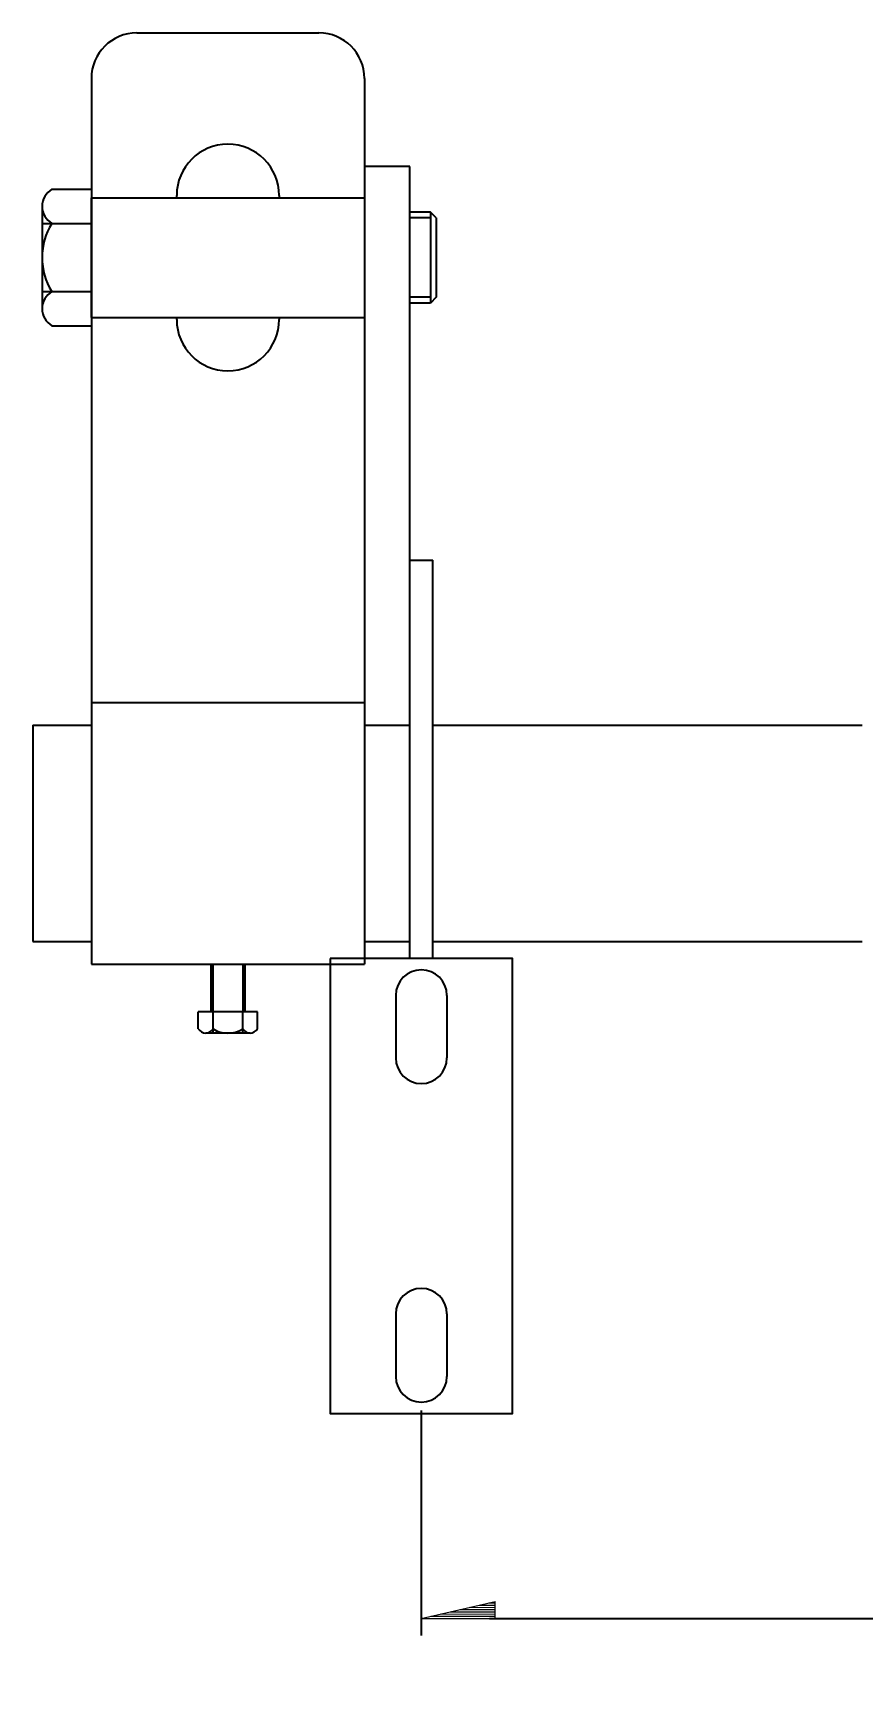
# Model space of a CAD drawing. Extents: x 126.2 to 199.4, y 112.1 to 154.8.
# Drawn here: x 145.85 to 154.96, y 136.73 to 154.81 of the extents above; entities that cross this region are included whole.
import ezdxf

# ---------------------------------------------------------------- set-up
doc = ezdxf.new("R2010")
doc.units = 0
doc.header["$LTSCALE"] = 0.5
doc.header["$MEASUREMENT"] = 0
doc.layers.get('0').update_dxf_attribs({"linetype": 'CONTINUOUS'})
doc.layers.get('DEFPOINTS').update_dxf_attribs({"linetype": 'CONTINUOUS'})
doc.layers.add('AM_5', color=3, linetype='CONTINUOUS', lineweight=15)
doc.styles.add('pamphlet', font='segoeui.ttf', dxfattribs={"height": 1})
doc.dimstyles.new('PAMPHLET$0', dxfattribs={"dimtxt": 1, "dimasz": 1.5, "dimexe": 0.1875, "dimexo": 0.375, "dimgap": 0.09375, "dimtad": 0, "dimtih": 1, "dimtoh": 1, "dimdec": 4, "dimzin": 0, "dimdsep": 46, "dimlunit": 4, "dimtxsty": 'pamphlet', "dimblk1": 'BFL', "dimblk2": 'BFL', "dimsah": 1, "dimcen": -0.09375, "dimadec": 0, "dimazin": 0, "dimtfac": 1, "dimtdec": 4, "dimtofl": 0, "dimtmove": 0, "dimatfit": 1, "dimldrblk": 'BFL', "dimfxl": 0, "dimtolj": 1, "dimtzin": 0, "dimarcsym": 0})

# ---------------------------------------------------------------- blocks, each defined once
blk = doc.blocks.new('BFL')
for p, q in [((0, 0), (-1.08, 0.001)), ((-1.08, 0.001), (-1.08, -0.249)), ((0, 0), (-1.08, -0.249)), ((-0.141, -0.033), (-1.08, -0.031)), ((-0.283, -0.065), (-1.08, -0.064)), ((-0.424, -0.098), (-1.08, -0.097)), ((-0.565, -0.13), (-1.08, -0.13)), ((-0.707, -0.163), (-1.08, -0.162)), ((-0.848, -0.195), (-1.08, -0.195)), ((-0.99, -0.228), (-1.08, -0.228))]:
    blk.add_line(p, q)
blk = doc.blocks.new('*D75')
at = {"layer": 'AM_5', "color": 0, "lineweight": -2, "ltscale": 0.75, "transparency": 16777216}
for p, q in [((150.114, 139.667), (150.114, 137.197)), ((195.114, 139.667), (195.114, 137.197)), ((150.864, 137.384), (171.118, 137.384)), ((194.364, 137.384), (174.111, 137.384))]:
    blk.add_line(p, q, dxfattribs=at)
at = {"layer": 'DEFPOINTS', "color": 0, "ltscale": 0.75, "transparency": 16777216}
for p in [(150.114, 140.042), (195.114, 140.042), (195.114, 137.384)]:
    blk.add_point(p, dxfattribs=at)
at = {"layer": 'AM_5', "color": 0, "lineweight": -2, "ltscale": 0.75, "transparency": 16777216, "xscale": 0.75, "yscale": 0.75, "zscale": 0.75, "rotation": 180}
blk.add_blockref('BFL', (150.114, 137.384), dxfattribs=at)
at = {"layer": 'AM_5', "color": 0, "lineweight": -2, "ltscale": 0.75, "transparency": 16777216, "xscale": 0.75, "yscale": 0.75, "zscale": 0.75}
blk.add_blockref('BFL', (195.114, 137.384), dxfattribs=at)
at = {"layer": 'AM_5', "color": 0, "ltscale": 0.75, "transparency": 16777216, "insert": (172.614, 137.384), "char_height": 1, "attachment_point": 5, "style": 'pamphlet'}
blk.add_mtext('\\A1;3\'-9"', dxfattribs=at)

msp = doc.modelspace()

# ---------------------------------------------------------------- linework, layer by layer
for p, q in [((146.98938, 154.80595), (148.98938, 154.80595)), ((146.48938, 154.30595), (146.48938, 144.57317)), ((149.48938, 154.30595), (149.48938, 144.57317)), ((149.98938, 153.33782), (149.48938, 153.33782)), ((149.98938, 149.01068), (149.98938, 153.33782)), ((146.05637, 153.08782), (146.48938, 153.08782)), ((146.48938, 153.08782), (146.48938, 151.58782)), ((146.48938, 152.99532), (149.48938, 152.99532)), ((146.48938, 151.68032), (146.48938, 152.99532)), ((147.42688, 152.99532), (147.42688, 153.01993)), ((148.55188, 153.01993), (148.55188, 152.99532)), ((145.94811, 152.90032), (145.94811, 151.77532)), ((150.21357, 152.83782), (149.98938, 152.83782)), ((150.21357, 152.77532), (149.98938, 152.77532)), ((150.27607, 152.77532), (150.21357, 152.83782)), ((150.21357, 152.83782), (150.21357, 151.83782)), ((150.27607, 152.77532), (150.27607, 151.90032)), ((145.94811, 152.71282), (146.48938, 152.71282)), ((145.94811, 151.96282), (146.48938, 151.96282)), ((150.21357, 151.90032), (149.98938, 151.90032)), ((150.27607, 151.90032), (150.21357, 151.83782)), ((146.48938, 151.68032), (149.48938, 151.68032)), ((147.42688, 151.65572), (147.42688, 151.68032)), ((148.55188, 151.68032), (148.55188, 151.65572)), ((150.21357, 151.83782), (149.98938, 151.83782)), ((146.05637, 151.58782), (146.48938, 151.58782)), ((149.98938, 144.63568), (149.98938, 149.01068)), ((149.98938, 149.01068), (150.23938, 149.01068)), ((150.23938, 144.63568), (150.23938, 149.01068)), ((146.48938, 147.44817), (149.48938, 147.44817)), ((145.84755, 147.19818), (145.84755, 144.82318)), ((145.84755, 147.19818), (146.48938, 147.19818)), ((149.48938, 147.19818), (149.98938, 147.19818)), ((150.23938, 147.19818), (154.95606, 147.19818)), ((145.84755, 144.82318), (146.48938, 144.82318)), ((149.48938, 144.82318), (149.98938, 144.82318)), ((150.23938, 144.82318), (154.95606, 144.82318)), ((146.48938, 144.57317), (149.48938, 144.57317)), ((147.80188, 144.57317), (147.80188, 144.04942)), ((147.82532, 144.57317), (147.82532, 144.04942)), ((148.15344, 144.57317), (148.15344, 144.04942)), ((148.17688, 144.57317), (148.17688, 144.04942)), ((149.83313, 144.22943), (149.83313, 143.54193)), ((150.39563, 144.22943), (150.39563, 143.54193)), ((148.31414, 144.04942), (147.66462, 144.04942)), ((147.66462, 143.86192), (147.66462, 144.04942)), ((147.827, 143.81505), (147.827, 144.04942)), ((148.15176, 143.81505), (148.15176, 144.04942)), ((148.31414, 143.86192), (148.31414, 144.04942)), ((148.23295, 143.81505), (147.74581, 143.81505)), ((149.83313, 140.72943), (149.83313, 140.04193)), ((150.39563, 140.72943), (150.39563, 140.04193))]:
    msp.add_line(p, q)
msp.add_lwpolyline([(149.11438, 144.63568), (149.11438, 139.63568), (151.11438, 139.63568), (151.11438, 144.63568)], close=True)
for centre, radius, start, end in [((146.98938, 154.30595), 0.5, 90, 180), ((148.98938, 154.30595), 0.5, 0, 90), ((147.98938, 153.01993), 0.5625, 0, 180), ((146.16462, 152.90032), 0.21651, 120, 240), ((146.65176, 152.33782), 0.70365, 147.795772, 212.204228), ((146.16462, 151.77532), 0.21651, 120, 240), ((147.98938, 151.65572), 0.5625, 180, 0), ((150.11438, 144.22943), 0.28125, 0, 180), ((147.74581, 143.9088), 0.09375, 210, 330), ((147.98938, 144.11974), 0.30469, 237.795772, 302.204228), ((148.23295, 143.9088), 0.09375, 210, 330), ((150.11438, 143.54193), 0.28125, 180, 0), ((150.11438, 140.72943), 0.28125, 0, 180), ((150.11438, 140.04193), 0.28125, 180, 0)]:
    msp.add_arc(centre, radius, start, end)

# ---------------------------------------------------------------- dimensions: what is measured, and where the dimension line sits
at = {"layer": 'AM_5', "color": 0, "ltscale": 0.75}
dim = msp.add_linear_dim(base=(195.11438, 137.38424), p1=(150.11438, 140.04193), p2=(195.11438, 140.04193), angle=0, dimstyle='PAMPHLET$0', override={"dimasz": 0.75}, dxfattribs=at)
dim.commit()
dim.dimension.update_dxf_attribs({"geometry": '*D75', "text_midpoint": (172.61438, 137.38424)})

doc.saveas('drawing.dxf')
